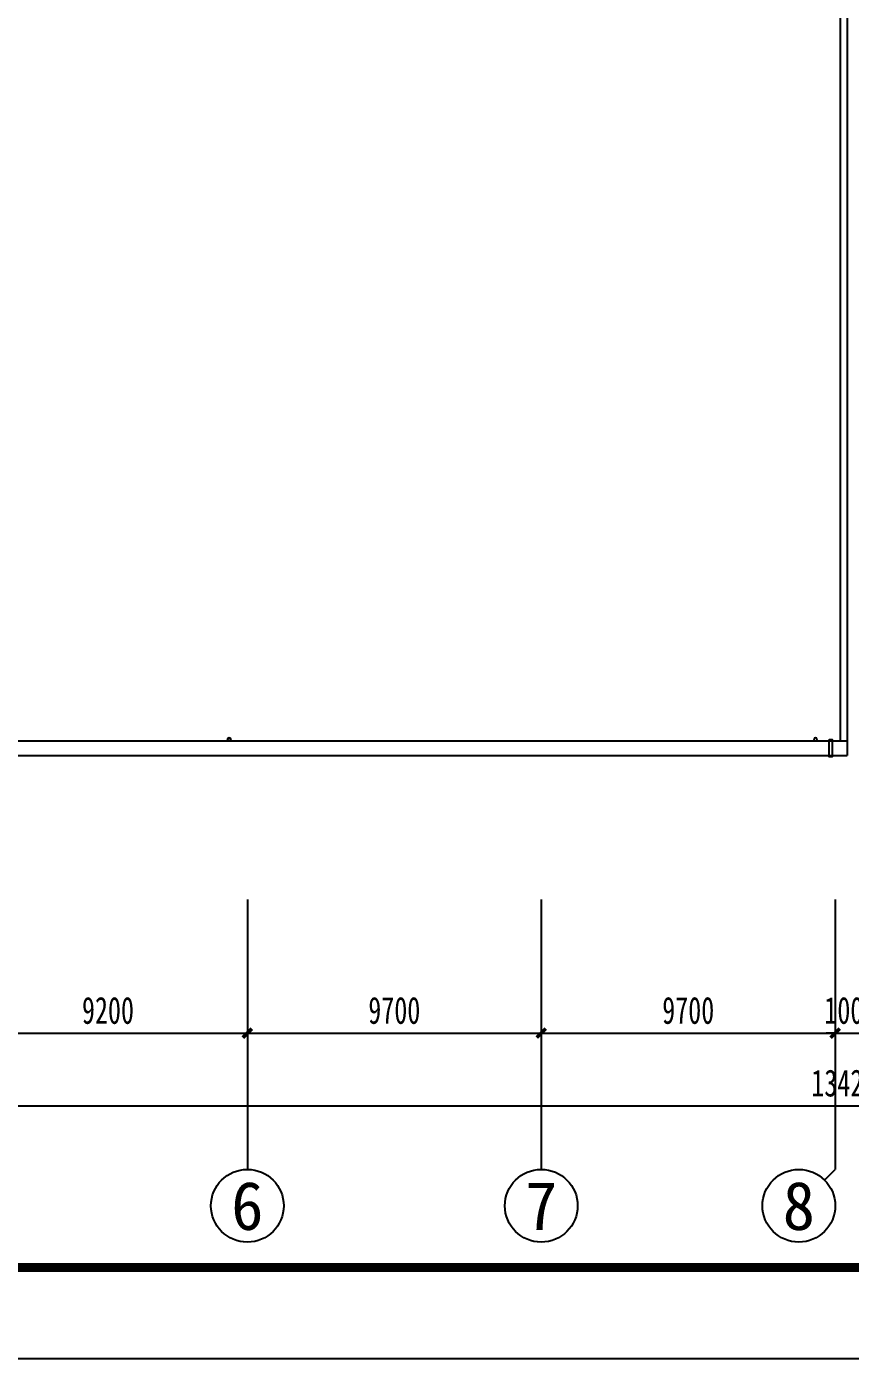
# Model space of a CAD drawing. Header units: millimetres. Extents: x -633009578 to 5705885, y -633235091 to 2571734.
# Drawn here: x 3073793 to 3100976, y 1630764 to 1674739 of the extents above; entities that cross this region are included whole.
import ezdxf
from ezdxf.enums import TextEntityAlignment as Align

# ---------------------------------------------------------------- set-up
doc = ezdxf.new("R2010")
doc.units = ezdxf.units.MM
doc.header["$LTSCALE"] = 1000
doc.header["$MEASUREMENT"] = 0
doc.layers.get('0').update_dxf_attribs({"color": 9})
for name, color, linetype in [('3T_WOOD', 21, 'Continuous'), ('A-LM-QPM(设备)', 8, 'Continuous'), ('A-ROOF(屋顶)', 11, 'Continuous'), ('A-ST(雨水管)', 161, 'Continuous'), ('AXIS_TEXT', 7, 'Continuous'), ('C-AXIS(轴号)', 3, 'Continuous'), ('设备-箱柜', 3, 'Continuous'), ('院图签、封面151013$0$PUB_TITLE', 153, 'Continuous'), ('院图签、封面151013$0$图签文字', 4, 'Continuous')]:
    doc.layers.add(name, color=color, linetype=linetype)
doc.styles.add('_TCH_AXIS', font='simhei.ttf', dxfattribs={"bigfont": 'GBCBIG'})
doc.styles.add('_TCH_DIM_T3', font='simhei.ttf', dxfattribs={"width": 0.707, "bigfont": 'GBCBIG'})
doc.styles.add('COMPLEX', font='simhei.ttf')
doc.styles.add('院图签、封面151013$0$-宋体', font='simhei.ttf', dxfattribs={"width": 0.8})
doc.dimstyles.new('_TCH_ARCH&&300', dxfattribs={"dimtxt": 892.5, "dimasz": 300, "dimexe": 750, "dimexo": 900, "dimgap": 300, "dimtad": 1, "dimdec": 0, "dimzin": 0, "dimdsep": 46, "dimtxsty": '_TCH_DIM_T3', "dimblk": 'ARCHTICK', "dimcen": 0.09, "dimclrt": 7, "dimazin": 2, "dimtfac": 1, "dimtdec": 0, "dimtix": 1, "dimtmove": 2, "dimatfit": 3, "dimfxl": 1, "dimtolj": 1, "dimtzin": 0, "dimarcsym": 0})

# ---------------------------------------------------------------- blocks, each defined once
blk = doc.blocks.new('_ArchTick')
at = {"color": 0, "linetype": 'ByBlock', "const_width": 0.4}
blk.add_lwpolyline([(-0.5, -0.5), (0.5, 0.5)], dxfattribs=at)
blk = doc.blocks.new('*D422')
at = {"layer": 'C-AXIS(轴号)', "color": 0, "lineweight": -2, "transparency": 16777216}
for p, q in [((-95499.99607232586, -6400.000000062049), (-95499.99607232586, -10659.81930979493)), ((-86299.99607232586, -6400.000000062049), (-86299.99607232586, -10659.81930979493)), ((-95499.99607232586, -9909.819309794926), (-86299.99607232586, -9909.819309794926))]:
    blk.add_line(p, q, dxfattribs=at)
at = {"layer": 'Defpoints', "color": 0, "transparency": 16777216}
for p in [(-95499.99607232586, -5500.000000062049), (-86299.99607232586, -5500.000000062049), (-86299.99607232586, -9909.819309794926)]:
    blk.add_point(p, dxfattribs=at)
at = {"layer": 'C-AXIS(轴号)', "color": 0, "linetype": 'ByBlock', "lineweight": -2, "transparency": 16777216, "xscale": 300, "yscale": 300, "zscale": 300, "rotation": 180}
blk.add_blockref('_ArchTick', (-95499.99607232586, -9909.819309794926), dxfattribs=at)
at = {"layer": 'C-AXIS(轴号)', "color": 0, "linetype": 'ByBlock', "lineweight": -2, "transparency": 16777216, "xscale": 300, "yscale": 300, "zscale": 300}
blk.add_blockref('_ArchTick', (-86299.99607232586, -9909.819309794926), dxfattribs=at)
at = {"layer": 'C-AXIS(轴号)', "color": 7, "transparency": 16777216, "insert": (-90899.99607232586, -9163.569309794926), "char_height": 892.5, "attachment_point": 5, "style": '_TCH_DIM_T3'}
blk.add_mtext('\\A1;9200', dxfattribs=at)
blk = doc.blocks.new('*D423')
at = {"layer": 'C-AXIS(轴号)', "color": 0, "lineweight": -2, "transparency": 16777216}
for p, q in [((-86299.99607232586, -6400.000000062049), (-86299.99607232586, -10659.81930979493)), ((-76599.99607232586, -6400.000000062049), (-76599.99607232586, -10659.81930979493)), ((-86299.99607232586, -9909.819309794926), (-76599.99607232586, -9909.819309794926))]:
    blk.add_line(p, q, dxfattribs=at)
at = {"layer": 'Defpoints', "color": 0, "transparency": 16777216}
for p in [(-86299.99607232586, -5500.000000062049), (-76599.99607232586, -5500.000000062049), (-76599.99607232586, -9909.819309794926)]:
    blk.add_point(p, dxfattribs=at)
at = {"layer": 'C-AXIS(轴号)', "color": 0, "linetype": 'ByBlock', "lineweight": -2, "transparency": 16777216, "xscale": 300, "yscale": 300, "zscale": 300, "rotation": 180}
blk.add_blockref('_ArchTick', (-86299.99607232586, -9909.819309794926), dxfattribs=at)
at = {"layer": 'C-AXIS(轴号)', "color": 0, "linetype": 'ByBlock', "lineweight": -2, "transparency": 16777216, "xscale": 300, "yscale": 300, "zscale": 300}
blk.add_blockref('_ArchTick', (-76599.99607232586, -9909.819309794926), dxfattribs=at)
at = {"layer": 'C-AXIS(轴号)', "color": 7, "transparency": 16777216, "insert": (-81449.99607232586, -9163.569309794926), "char_height": 892.5, "attachment_point": 5, "style": '_TCH_DIM_T3'}
blk.add_mtext('\\A1;9700', dxfattribs=at)
blk = doc.blocks.new('*D424')
at = {"layer": 'C-AXIS(轴号)', "color": 0, "lineweight": -2, "transparency": 16777216}
for p, q in [((-76599.99607232586, -6400.000000062049), (-76599.99607232586, -10659.81930979493)), ((-66899.99607232586, -6400.000000062049), (-66899.99607232586, -10659.81930979493)), ((-76599.99607232586, -9909.819309794926), (-66899.99607232586, -9909.819309794926))]:
    blk.add_line(p, q, dxfattribs=at)
at = {"layer": 'Defpoints', "color": 0, "transparency": 16777216}
for p in [(-76599.99607232586, -5500.000000062049), (-66899.99607232586, -5500.000000062049), (-66899.99607232586, -9909.819309794926)]:
    blk.add_point(p, dxfattribs=at)
at = {"layer": 'C-AXIS(轴号)', "color": 0, "linetype": 'ByBlock', "lineweight": -2, "transparency": 16777216, "xscale": 300, "yscale": 300, "zscale": 300, "rotation": 180}
blk.add_blockref('_ArchTick', (-76599.99607232586, -9909.819309794926), dxfattribs=at)
at = {"layer": 'C-AXIS(轴号)', "color": 0, "linetype": 'ByBlock', "lineweight": -2, "transparency": 16777216, "xscale": 300, "yscale": 300, "zscale": 300}
blk.add_blockref('_ArchTick', (-66899.99607232586, -9909.819309794926), dxfattribs=at)
at = {"layer": 'C-AXIS(轴号)', "color": 7, "transparency": 16777216, "insert": (-71749.99607232586, -9163.569309794926), "char_height": 892.5, "attachment_point": 5, "style": '_TCH_DIM_T3'}
blk.add_mtext('\\A1;9700', dxfattribs=at)
blk = doc.blocks.new('*D425')
at = {"layer": 'C-AXIS(轴号)', "color": 0, "lineweight": -2, "transparency": 16777216}
for p, q in [((-66899.99607232586, -6400.000000062049), (-66899.99607232586, -10659.81930979493)), ((-65899.99607232586, -6400.000000062049), (-65899.99607232586, -10659.81930979493)), ((-66899.99607232586, -9909.819309794926), (-67199.99607232586, -9909.819309794926)), ((-66899.99607232586, -9909.819309794926), (-65899.99607232586, -9909.819309794926)), ((-65899.99607232586, -9909.819309794926), (-65599.99607232586, -9909.819309794926))]:
    blk.add_line(p, q, dxfattribs=at)
at = {"layer": 'Defpoints', "color": 0, "transparency": 16777216}
for p in [(-66899.99607232586, -5500.000000062049), (-65899.99607232586, -5500.000000062049), (-65899.99607232586, -9909.819309794926)]:
    blk.add_point(p, dxfattribs=at)
at = {"layer": 'C-AXIS(轴号)', "color": 0, "linetype": 'ByBlock', "lineweight": -2, "transparency": 16777216, "xscale": 300, "yscale": 300, "zscale": 300}
blk.add_blockref('_ArchTick', (-66899.99607232586, -9909.819309794926), dxfattribs=at)
at = {"layer": 'C-AXIS(轴号)', "color": 0, "linetype": 'ByBlock', "lineweight": -2, "transparency": 16777216, "xscale": 300, "yscale": 300, "zscale": 300, "rotation": 180}
blk.add_blockref('_ArchTick', (-65899.99607232586, -9909.819309794926), dxfattribs=at)
at = {"layer": 'C-AXIS(轴号)', "color": 7, "transparency": 16777216, "insert": (-66399.99607232586, -9163.569309794926), "char_height": 892.5, "attachment_point": 5, "style": '_TCH_DIM_T3'}
blk.add_mtext('\\A1;1000', dxfattribs=at)
blk = doc.blocks.new('*D434')
at = {"layer": 'C-AXIS(轴号)', "color": 0, "lineweight": -2, "transparency": 16777216}
for p, q in [((-133539.9960721903, -6400.000000062049), (-133539.9960721903, -13059.81930979493)), ((739.9990557972342, -6400.000000062049), (739.9990557972342, -13059.81930979493)), ((-133539.9960721903, -12309.81930979493), (739.9990557972342, -12309.81930979493))]:
    blk.add_line(p, q, dxfattribs=at)
at = {"layer": 'Defpoints', "color": 0, "transparency": 16777216}
for p in [(-133539.9960721903, -5500.000000062049), (739.9990557972342, -5500.000000062049), (739.9990557972342, -12309.81930979493)]:
    blk.add_point(p, dxfattribs=at)
at = {"layer": 'C-AXIS(轴号)', "color": 0, "linetype": 'ByBlock', "lineweight": -2, "transparency": 16777216, "xscale": 300, "yscale": 300, "zscale": 300, "rotation": 180}
blk.add_blockref('_ArchTick', (-133539.9960721903, -12309.81930979493), dxfattribs=at)
at = {"layer": 'C-AXIS(轴号)', "color": 0, "linetype": 'ByBlock', "lineweight": -2, "transparency": 16777216, "xscale": 300, "yscale": 300, "zscale": 300}
blk.add_blockref('_ArchTick', (739.9990557972342, -12309.81930979493), dxfattribs=at)
at = {"layer": 'C-AXIS(轴号)', "color": 7, "transparency": 16777216, "insert": (-66399.99850819656, -11563.56930979493), "char_height": 892.5, "attachment_point": 5, "style": '_TCH_DIM_T3'}
blk.add_mtext('\\A1;134280', dxfattribs=at)
blk = doc.blocks.new('_AXISO')
blk.add_circle((0, 0), 0.5)
at = {"layer": 'AXIS_TEXT', "style": 'COMPLEX', "width": 1.041666666666667}
blk.add_attdef('A', text='', height=0.56, dxfattribs=at).set_placement((-0.25, -0.28), (0.25, -0.28), align=Align.FIT)
blk = doc.blocks.new('建筑图框_A1')
at = {"layer": '院图签、封面151013$0$PUB_TITLE'}
blk.add_lwpolyline([(0, 0), (84100, 0), (84100, 59400), (0, 59400)], close=True, dxfattribs=at)
at = {"layer": '院图签、封面151013$0$PUB_TITLE', "const_width": 100}
blk.add_lwpolyline([(2500, 1000), (83100, 1000), (83100, 58400), (2500, 58400)], close=True, dxfattribs=at)
at = {"layer": '院图签、封面151013$0$图签文字', "color": 6, "style": '院图签、封面151013$0$-宋体'}
for tag, height, width, p in [('工程主持人', 400, 0.7999999999883585, (79990.91196859907, 29505.93707200652)), ('审定', 400, 0.7999999999883585, (79990.91196859907, 28705.93707200605)), ('审核', 400, 0.7999999999883585, (79990.91196859907, 27905.93707200559)), ('专业负责人', 400, 0.7999999999883585, (79990.91196859907, 27105.93707200512)), ('校对', 400, 0.7999999999883585, (79990.91196859907, 26305.93707200466)), ('设计', 400, 0.7999999999883585, (79990.91196859907, 25505.93707200419)), ('方案设计人', 400, 0.7999999999883585, (79990.91196859907, 24706.79438478127)), ('工程编号', 300, 0.7000000000116415, (81000.00416498398, 8700.424278954277)), ('版次', 300, 0.7000000000116415, (78738.08139540046, 3005.726258059498)), ('日期', 300, 0.7000000000116415, (82038.0813954557, 3000.226258123759)), ('图号', 200, 0.7000000000116415, (82538.08139542397, 2400.075247410685)), ('比例', 300, 0.7000000000116415, (78738.08139537089, 2200.188802679535)), ('图号_X施', 300, 0.7000000000116415, (81538.08139540977, 2200.188802651362)), ('图号_总数', 200, 0.7000000000116415, (82538.08139541186, 2000.075247410219))]:
    blk.add_attdef(tag, text='', height=height, dxfattribs=dict(at, width=width)).set_placement(p, align=Align.MIDDLE_CENTER)
at = {"layer": '院图签、封面151013$0$图签文字', "color": 6, "style": '院图签、封面151013$0$-宋体', "width": 0.7}
for tag, p in [('建设单位_001', (80935.88661794258, 7446.21079580821)), ('工程名称_001', (80933.52706738078, 6045.368099178996)), ('图名_001', (79742.88288308708, 4059.656552180292))]:
    blk.add_attdef(tag, p, '', height=300, dxfattribs=at)
blk = doc.blocks.new('G$C91E54488')
at = {"layer": 'A-LM-QPM(设备)'}
blk.add_lwpolyline([(-67099.99130003154, -209.9965496277437), (-66999.99130003154, -209.9965496277437), (-66999.99130003154, -789.9965496277437), (-67099.99130003154, -789.9965496277437)], close=True, dxfattribs=at)
at = {"layer": 'A-ROOF(屋顶)'}
for p, q in [((-104449.9960723259, -260.0000000536675), (-66500.0009442009, -260.0000000536675)), ((-104449.9960723212, -740.0000000620494), (-66500.0009442009, -740.000000061118))]:
    blk.add_line(p, q, dxfattribs=at)
for points in [[(-133059.9960723259, 66959.99997976422), (-66740.0009442009, 66959.99999993795), (-66740.0009442009, -260.0000000536675)], [(-66500.0009442009, 67199.99999993795), (-66500.0009442009, -740.000000061118)]]:
    blk.add_lwpolyline(points, dxfattribs=at)
at = {"layer": 'A-ST(雨水管)'}
for points in [[(-86900.00094419625, -260.0001769267255, -1), (-86900.00094419625, -160.0001769267255, -1)], [(-86900.00094419625, -260.0001769267255, 1), (-86900.00094419625, -160.0001769267255, 1)], [(-67550.0009442009, -260.0001769267255, 1), (-67550.0009442009, -160.0001769267255, 1)]]:
    blk.add_lwpolyline(points, format="xyb", close=True, dxfattribs=at)
at = {"layer": 'C-AXIS(轴号)'}
for p, q in [((-86299.99607232586, -5500.000000062049), (-86299.99607232586, -14409.81930979493)), ((-76599.99607232586, -5500.000000062049), (-76599.99607232586, -14409.81930979493)), ((-66899.99607232586, -5500.000000062049), (-66899.99607232586, -14409.81930979493)), ((-67251.46793490229, -14761.29117237101), (-66899.99607232586, -14409.81930979493))]:
    blk.add_line(p, q, dxfattribs=at)
ref = blk.add_blockref('_AXISO', (-86299.99607232586, -15609.81930979493), dxfattribs=dict(at, xscale=2400, yscale=2400, zscale=2400))
ref.add_attrib('A', '6', dxfattribs={"layer": 'AXIS_TEXT', "height": 1597.53656512866, "style": '_TCH_AXIS'}).set_placement((-86832.50826070225, -16408.58759235928), (-85767.48388394993, -16408.58759235928), align=Align.FIT)
ref = blk.add_blockref('_AXISO', (-76599.99607232586, -15609.81930979493), dxfattribs=dict(at, xscale=2400, yscale=2400, zscale=2400))
ref.add_attrib('A', '7', dxfattribs={"layer": 'AXIS_TEXT', "height": 1597.53656512866, "style": '_TCH_AXIS'}).set_placement((-77132.50826070225, -16408.58759235928), (-76067.48388394993, -16408.58759235928), align=Align.FIT)
ref = blk.add_blockref('_AXISO', (-68099.99607232586, -15609.81930979493), dxfattribs=dict(at, xscale=2400, yscale=2400, zscale=2400))
ref.add_attrib('A', '8', dxfattribs={"layer": 'AXIS_TEXT', "height": 1597.53656512866, "style": '_TCH_AXIS'}).set_placement((-68632.50826070225, -16408.58759235928), (-67567.48388394993, -16408.58759235928), align=Align.FIT)
for p1, p2, distance, picture, middle in [((-133539.9960721903, -5500.000000062049), (739.9990557972342, -5500.000000062049), -6809.81930973288, '*D434', (-66399.99850819656, -11563.56930979493)), ((-95499.99607232586, -5500.000000062049), (-86299.99607232586, -5500.000000062049), -4409.819309732877, '*D422', (-90899.99607232586, -9163.569309794926)), ((-86299.99607232586, -5500.000000062049), (-76599.99607232586, -5500.000000062049), -4409.819309732877, '*D423', (-81449.99607232586, -9163.569309794926)), ((-76599.99607232586, -5500.000000062049), (-66899.99607232586, -5500.000000062049), -4409.819309732877, '*D424', (-71749.99607232586, -9163.569309794926)), ((-66899.99607232586, -5500.000000062049), (-65899.99607232586, -5500.000000062049), -4409.819309732877, '*D425', (-66399.99607232586, -9163.569309794926))]:
    dim = blk.add_aligned_dim(p1=p1, p2=p2, distance=distance, dimstyle='_TCH_ARCH&&300', dxfattribs=at)
    dim.commit()
    dim.dimension.update_dxf_attribs({"geometry": picture, "text_midpoint": middle})

msp = doc.modelspace()

# ---------------------------------------------------------------- block references
at = {"layer": '3T_WOOD'}
msp.add_blockref('G$C91E54488', (3167376, 1651413.5), dxfattribs=at)
at = {"layer": '设备-箱柜', "xscale": 3, "yscale": 3}
msp.add_blockref('建筑图框_A1', (2977355.437121258, 1630763.721706858, 4.000000000000001e-08), dxfattribs=at)

doc.saveas('drawing.dxf')
